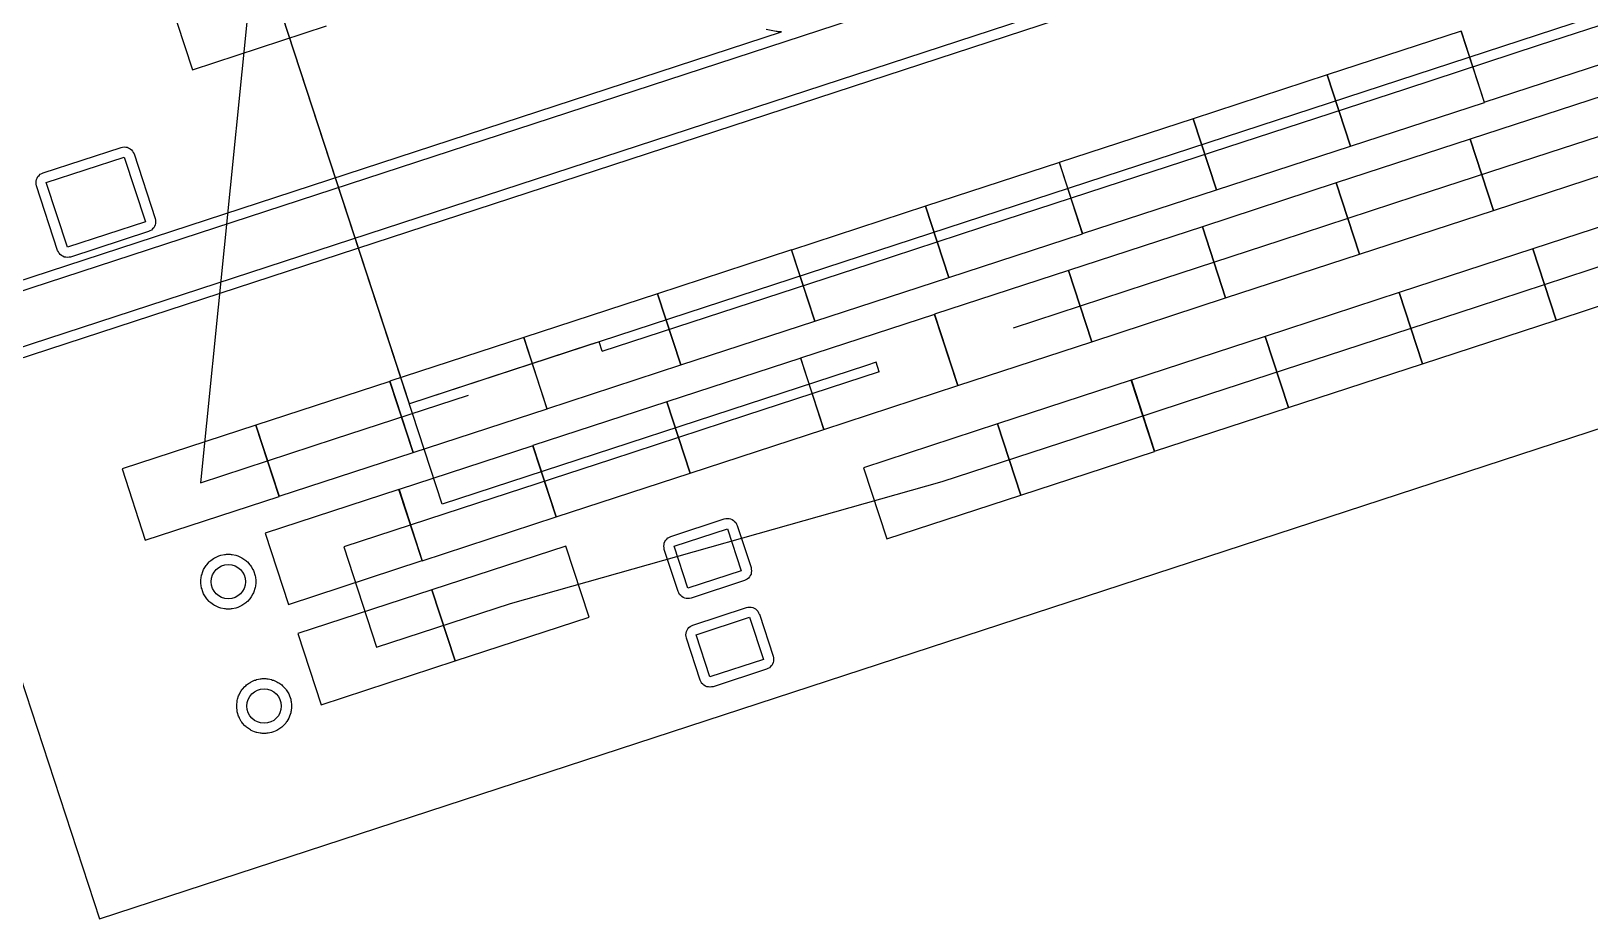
# Model space of a CAD drawing. Header units: feet. Extents: x -377 to 137, y -116 to 143.
# Drawn here: x -138.2 to -62, y -116.3 to -73 of the extents above; entities that cross this region are included whole.
import ezdxf

# ---------------------------------------------------------------- set-up
doc = ezdxf.new("R2010")
doc.units = ezdxf.units.FT
for name, color, linetype in [('Buildings', 7, 'CONTINUOUS'), ('Connections', 7, 'CONTINUOUS'), ('Modules', 7, 'CONTINUOUS'), ('Obstructions', 7, 'CONTINUOUS'), ('Setbacks', 7, 'CONTINUOUS'), ('Strings', 7, 'CONTINUOUS')]:
    doc.layers.add(name, color=color, linetype=linetype)

msp = doc.modelspace()

# ---------------------------------------------------------------- linework, layer by layer
at = {"layer": 'Buildings', "color": 252}
for p, q in [((-179.85, 21.164), (-134.872, -116.347)), ((-134.872, -116.347), (-1.2, -72.625))]:
    msp.add_line(p, q, dxfattribs=at)
at = {"layer": 'Connections', "color": 91}
for p, q in [((-119.723, -91.167), (-147.489, -6.275)), ((-119.721, -91.173), (-147.489, -6.275)), ((-118.117, -96.076), (-147.489, -6.275)), ((-25.87, -60.476), (-119.721, -91.173)), ((-110.92, -88.288), (-119.723, -91.167)), ((-110.453, -88.135), (-110.92, -88.288)), ((-110.3, -88.603), (-110.453, -88.135)), ((-97.388, -89.296), (-118.117, -96.076)), ((-96.921, -89.143), (-97.388, -89.296)), ((-96.768, -89.611), (-96.921, -89.143))]:
    msp.add_line(p, q, dxfattribs=at)
at = {"layer": 'Modules', "color": 254}
for p, q in [((-131.459, -71.363), (-130.321, -74.842)), ((-130.321, -74.842), (-123.779, -72.702)), ((-68.34, -72.959), (-74.883, -75.099)), ((-68.341, -72.955), (-67.203, -76.435)), ((-67.202, -76.439), (-68.34, -72.959)), ((-67.203, -76.435), (-60.661, -74.295)), ((-74.885, -75.096), (-81.427, -77.236)), ((-73.747, -78.575), (-74.885, -75.096)), ((-74.883, -75.099), (-73.744, -78.578)), ((-61.353, -76.1), (-67.895, -78.24)), ((-73.744, -78.578), (-67.202, -76.439)), ((-81.429, -77.236), (-87.971, -79.376)), ((-80.291, -80.715), (-81.429, -77.236)), ((-81.427, -77.236), (-80.289, -80.715)), ((-67.894, -78.237), (-74.436, -80.377)), ((-67.895, -78.24), (-66.757, -81.719)), ((-66.756, -81.716), (-67.894, -78.237)), ((-80.289, -80.715), (-73.747, -78.575)), ((-87.968, -79.376), (-94.51, -81.516)), ((-87.971, -79.376), (-86.833, -82.855)), ((-86.83, -82.856), (-87.968, -79.376)), ((-66.757, -81.719), (-60.215, -79.58)), ((-86.833, -82.855), (-80.291, -80.715)), ((-74.438, -80.377), (-80.98, -82.517)), ((-73.3, -83.856), (-74.438, -80.377)), ((-74.436, -80.377), (-73.298, -83.856)), ((-58.283, -81.458), (-64.825, -83.598)), ((-94.512, -81.516), (-101.054, -83.656)), ((-93.374, -84.996), (-94.512, -81.516)), ((-94.51, -81.516), (-93.372, -84.995)), ((-73.298, -83.856), (-66.756, -81.716)), ((-93.372, -84.995), (-86.83, -82.856)), ((-80.98, -82.517), (-87.522, -84.657)), ((-79.842, -85.996), (-80.98, -82.517)), ((-80.98, -82.517), (-79.842, -85.996)), ((-101.053, -83.653), (-107.595, -85.793)), ((-101.054, -83.656), (-99.916, -87.136)), ((-99.915, -87.132), (-101.053, -83.653)), ((-64.827, -83.598), (-71.37, -85.738)), ((-63.689, -87.078), (-64.827, -83.598)), ((-64.825, -83.598), (-63.687, -87.077)), ((-79.842, -85.996), (-73.3, -83.856)), ((-99.916, -87.136), (-93.374, -84.996)), ((-87.521, -84.657), (-94.063, -86.797)), ((-87.522, -84.657), (-86.384, -88.136)), ((-86.383, -88.137), (-87.521, -84.657)), ((-63.687, -87.077), (-57.145, -84.937)), ((-107.598, -85.793), (-114.14, -87.933)), ((-106.46, -89.272), (-107.598, -85.793)), ((-107.595, -85.793), (-106.457, -89.272)), ((-86.384, -88.136), (-79.842, -85.996)), ((-71.369, -85.738), (-77.911, -87.878)), ((-71.37, -85.738), (-70.232, -89.217)), ((-70.231, -89.218), (-71.369, -85.738)), ((-94.066, -86.801), (-100.608, -88.941)), ((-92.927, -90.28), (-94.066, -86.801)), ((-94.063, -86.797), (-92.925, -90.276)), ((-106.457, -89.272), (-99.915, -87.132)), ((-70.232, -89.217), (-63.689, -87.078)), ((-114.136, -87.933), (-120.678, -90.073)), ((-114.14, -87.933), (-113.002, -91.412)), ((-112.998, -91.413), (-114.136, -87.933)), ((-92.925, -90.276), (-86.383, -88.137)), ((-77.907, -87.875), (-84.45, -90.015)), ((-77.911, -87.878), (-76.773, -91.358)), ((-76.769, -91.354), (-77.907, -87.875)), ((-100.607, -88.941), (-107.149, -91.081)), ((-100.608, -88.941), (-99.47, -92.42)), ((-99.469, -92.421), (-100.607, -88.941)), ((-113.002, -91.412), (-106.46, -89.272)), ((-76.773, -91.358), (-70.231, -89.218)), ((-120.681, -90.074), (-127.223, -92.213)), ((-119.543, -93.553), (-120.681, -90.074)), ((-120.678, -90.073), (-119.54, -93.552)), ((-99.47, -92.42), (-92.927, -90.28)), ((-84.452, -90.019), (-90.994, -92.159)), ((-83.314, -93.498), (-84.452, -90.019)), ((-84.45, -90.015), (-83.312, -93.494)), ((-107.151, -91.078), (-113.693, -93.218)), ((-106.013, -94.557), (-107.151, -91.078)), ((-107.149, -91.081), (-106.011, -94.561)), ((-83.312, -93.494), (-76.769, -91.354)), ((-119.54, -93.552), (-112.998, -91.413)), ((-127.225, -92.217), (-133.767, -94.357)), ((-126.087, -95.697), (-127.225, -92.217)), ((-127.223, -92.213), (-126.085, -95.693)), ((-106.011, -94.561), (-99.469, -92.421)), ((-90.993, -92.155), (-97.535, -94.295)), ((-90.994, -92.159), (-89.856, -95.638)), ((-89.855, -95.635), (-90.993, -92.155)), ((-126.085, -95.693), (-119.543, -93.553)), ((-113.69, -93.222), (-120.232, -95.362)), ((-113.693, -93.218), (-112.555, -96.697)), ((-112.552, -96.701), (-113.69, -93.222)), ((-89.856, -95.638), (-83.314, -93.498)), ((-133.767, -94.357), (-132.629, -97.837)), ((-97.535, -94.295), (-96.397, -97.774)), ((-112.555, -96.697), (-106.013, -94.557)), ((-132.629, -97.837), (-126.087, -95.697)), ((-120.234, -95.358), (-126.776, -97.498)), ((-119.096, -98.838), (-120.234, -95.358)), ((-120.232, -95.362), (-119.094, -98.841)), ((-96.397, -97.774), (-89.855, -95.635)), ((-119.094, -98.841), (-112.552, -96.701)), ((-126.776, -97.498), (-125.638, -100.977)), ((-112.085, -98.123), (-118.627, -100.263)), ((-110.947, -101.602), (-112.085, -98.123)), ((-125.638, -100.977), (-119.096, -98.838)), ((-118.626, -100.263), (-125.169, -102.403)), ((-118.627, -100.263), (-117.489, -103.742)), ((-117.488, -103.743), (-118.626, -100.263)), ((-117.489, -103.742), (-110.947, -101.602)), ((-125.169, -102.403), (-124.031, -105.882)), ((-124.031, -105.882), (-117.488, -103.743))]:
    msp.add_line(p, q, dxfattribs=at)
at = {"layer": 'Obstructions', "color": 252}
for p, q in [((-140.915, -86.393), (-36.214, -52.146)), ((-35.4, -54.637), (-140.101, -88.88)), ((-137.466, -80.36), (-133.659, -79.114)), ((-133.659, -79.114), (-132.626, -82.273)), ((-136.433, -83.519), (-137.466, -80.36)), ((-132.626, -82.273), (-136.433, -83.519)), ((-106.793, -98.131), (-104.184, -97.277)), ((-104.184, -97.277), (-103.51, -99.337)), ((-106.119, -100.191), (-106.793, -98.131)), ((-103.51, -99.337), (-106.119, -100.191)), ((-105.713, -102.463), (-103.105, -101.608)), ((-103.105, -101.608), (-102.431, -103.668)), ((-105.039, -104.523), (-105.713, -102.463)), ((-102.431, -103.668), (-105.039, -104.523))]:
    msp.add_line(p, q, dxfattribs=at)
for centre in [(-128.573, -99.866), (-126.823, -105.947)]:
    msp.add_circle(centre, 0.841, dxfattribs=at)
at = {"layer": 'Setbacks', "color": 2}
for p, q in [((-35.244, -55.115), (-139.944, -89.359)), ((-141.071, -85.915), (-101.542, -72.985)), ((-101.804, -72.974), (-102.285, -72.872)), ((-101.751, -72.977), (-101.804, -72.974)), ((-101.804, -72.974), (-101.804, -72.974)), ((-101.7, -72.985), (-101.751, -72.977)), ((-101.699, -72.985), (-101.7, -72.985)), ((-101.542, -72.985), (-101.699, -72.985)), ((-137.623, -79.881), (-133.815, -78.636)), ((-133.815, -78.636), (-133.738, -78.624)), ((-133.815, -78.636), (-133.815, -78.636)), ((-133.815, -78.636), (-133.815, -78.636)), ((-133.815, -78.636), (-133.815, -78.636)), ((-133.738, -78.624), (-133.66, -78.611)), ((-133.66, -78.611), (-133.66, -78.611)), ((-133.66, -78.611), (-133.66, -78.611)), ((-133.66, -78.611), (-133.66, -78.611)), ((-133.66, -78.611), (-133.659, -78.611)), ((-133.659, -78.611), (-133.582, -78.623)), ((-133.582, -78.623), (-133.505, -78.635)), ((-133.505, -78.635), (-133.504, -78.635)), ((-133.504, -78.635), (-133.504, -78.635)), ((-133.504, -78.635), (-133.504, -78.635)), ((-133.504, -78.635), (-133.504, -78.636)), ((-133.504, -78.636), (-133.433, -78.671)), ((-133.433, -78.671), (-133.364, -78.706)), ((-133.364, -78.706), (-133.364, -78.707)), ((-133.364, -78.707), (-133.364, -78.707)), ((-133.364, -78.707), (-133.364, -78.707)), ((-133.364, -78.707), (-133.363, -78.707)), ((-133.363, -78.707), (-133.307, -78.763)), ((-133.307, -78.763), (-133.252, -78.817)), ((-133.252, -78.817), (-133.252, -78.818)), ((-133.252, -78.818), (-133.252, -78.818)), ((-133.252, -78.818), (-133.252, -78.818)), ((-133.252, -78.818), (-133.252, -78.818)), ((-133.252, -78.818), (-133.216, -78.888)), ((-133.216, -78.888), (-133.18, -78.957)), ((-133.18, -78.957), (-133.18, -78.958)), ((-133.18, -78.958), (-133.18, -78.958)), ((-133.18, -78.958), (-133.18, -78.958)), ((-133.18, -78.958), (-132.147, -82.117)), ((-137.818, -80.009), (-137.763, -79.953)), ((-137.763, -79.953), (-137.763, -79.953)), ((-137.763, -79.953), (-137.763, -79.953)), ((-137.763, -79.953), (-137.763, -79.953)), ((-137.763, -79.953), (-137.762, -79.953)), ((-137.762, -79.953), (-137.692, -79.917)), ((-137.692, -79.917), (-137.623, -79.882)), ((-137.623, -79.882), (-137.623, -79.881)), ((-137.969, -80.36), (-137.958, -80.284)), ((-137.969, -80.361), (-137.969, -80.36)), ((-137.969, -80.361), (-137.969, -80.361)), ((-137.957, -80.439), (-137.969, -80.361)), ((-137.969, -80.361), (-137.969, -80.361)), ((-137.969, -80.361), (-137.969, -80.361)), ((-137.958, -80.284), (-137.945, -80.206)), ((-137.945, -80.516), (-137.957, -80.439)), ((-137.945, -80.205), (-137.91, -80.136)), ((-137.945, -80.206), (-137.945, -80.205)), ((-137.945, -80.205), (-137.945, -80.205)), ((-137.945, -80.205), (-137.945, -80.205)), ((-137.945, -80.205), (-137.945, -80.205)), ((-136.912, -83.675), (-137.945, -80.516)), ((-137.945, -80.516), (-137.945, -80.516)), ((-137.945, -80.516), (-137.945, -80.516)), ((-137.945, -80.516), (-137.945, -80.516)), ((-137.91, -80.136), (-137.874, -80.065)), ((-137.874, -80.064), (-137.818, -80.009)), ((-137.874, -80.065), (-137.874, -80.064)), ((-137.874, -80.065), (-137.874, -80.065)), ((-137.874, -80.065), (-137.874, -80.065)), ((-137.874, -80.065), (-137.874, -80.065)), ((-132.147, -82.117), (-132.147, -82.117)), ((-132.147, -82.117), (-132.147, -82.117)), ((-132.147, -82.117), (-132.147, -82.118)), ((-132.147, -82.118), (-132.135, -82.195)), ((-132.135, -82.195), (-132.123, -82.272)), ((-132.469, -82.752), (-136.277, -83.997)), ((-132.399, -82.716), (-132.469, -82.752)), ((-132.469, -82.752), (-132.469, -82.752)), ((-132.33, -82.68), (-132.399, -82.716)), ((-132.329, -82.68), (-132.33, -82.68)), ((-132.274, -82.625), (-132.329, -82.68)), ((-132.329, -82.68), (-132.329, -82.68)), ((-132.329, -82.68), (-132.329, -82.68)), ((-132.329, -82.68), (-132.329, -82.68)), ((-132.218, -82.569), (-132.274, -82.625)), ((-132.183, -82.499), (-132.218, -82.568)), ((-132.218, -82.568), (-132.218, -82.568)), ((-132.218, -82.568), (-132.218, -82.568)), ((-132.218, -82.568), (-132.218, -82.569)), ((-132.218, -82.569), (-132.218, -82.569)), ((-132.147, -82.429), (-132.183, -82.499)), ((-132.135, -82.351), (-132.147, -82.428)), ((-132.147, -82.428), (-132.147, -82.428)), ((-132.147, -82.428), (-132.147, -82.428)), ((-132.147, -82.428), (-132.147, -82.428)), ((-132.147, -82.428), (-132.147, -82.429)), ((-132.123, -82.273), (-132.135, -82.351)), ((-132.123, -82.272), (-132.122, -82.272)), ((-132.122, -82.273), (-132.123, -82.273)), ((-132.122, -82.272), (-132.122, -82.272)), ((-132.122, -82.272), (-132.122, -82.273)), ((-136.911, -83.676), (-136.912, -83.675)), ((-136.912, -83.675), (-136.912, -83.675)), ((-136.912, -83.675), (-136.912, -83.675)), ((-136.875, -83.746), (-136.911, -83.676)), ((-136.84, -83.815), (-136.875, -83.746)), ((-136.84, -83.816), (-136.84, -83.815)), ((-136.84, -83.815), (-136.84, -83.815)), ((-136.84, -83.815), (-136.84, -83.815)), ((-136.84, -83.815), (-136.84, -83.815)), ((-136.784, -83.872), (-136.84, -83.816)), ((-136.729, -83.926), (-136.784, -83.872)), ((-136.728, -83.927), (-136.729, -83.926)), ((-136.658, -83.962), (-136.728, -83.927)), ((-136.728, -83.927), (-136.728, -83.927)), ((-136.728, -83.927), (-136.728, -83.927)), ((-136.728, -83.927), (-136.728, -83.927)), ((-136.588, -83.998), (-136.658, -83.962)), ((-136.587, -83.998), (-136.588, -83.998)), ((-136.588, -83.998), (-136.588, -83.998)), ((-136.588, -83.998), (-136.588, -83.998)), ((-136.588, -83.998), (-136.588, -83.998)), ((-136.509, -84.01), (-136.587, -83.998)), ((-136.433, -84.022), (-136.509, -84.01)), ((-136.432, -84.022), (-136.433, -84.022)), ((-136.354, -84.01), (-136.432, -84.022)), ((-136.432, -84.022), (-136.432, -84.022)), ((-136.432, -84.022), (-136.432, -84.022)), ((-136.432, -84.022), (-136.432, -84.022)), ((-136.277, -83.997), (-136.354, -84.01)), ((-136.277, -83.997), (-136.277, -83.997)), ((-136.277, -83.997), (-136.277, -83.997)), ((-136.277, -83.997), (-136.277, -83.997)), ((-106.949, -97.653), (-104.341, -96.798)), ((-104.341, -96.798), (-104.341, -96.798)), ((-104.341, -96.798), (-104.341, -96.798)), ((-104.341, -96.798), (-104.34, -96.798)), ((-104.34, -96.798), (-104.263, -96.786)), ((-104.263, -96.786), (-104.186, -96.773)), ((-104.186, -96.773), (-104.186, -96.773)), ((-104.186, -96.773), (-104.185, -96.773)), ((-104.185, -96.773), (-104.185, -96.773)), ((-104.185, -96.773), (-104.185, -96.773)), ((-104.185, -96.773), (-104.108, -96.786)), ((-104.108, -96.786), (-104.03, -96.798)), ((-104.03, -96.798), (-104.03, -96.798)), ((-104.03, -96.798), (-104.03, -96.798)), ((-104.03, -96.798), (-104.03, -96.798)), ((-104.03, -96.798), (-104.029, -96.798)), ((-104.029, -96.798), (-103.959, -96.833)), ((-103.959, -96.833), (-103.89, -96.869)), ((-103.89, -96.869), (-103.889, -96.869)), ((-103.889, -96.869), (-103.889, -96.869)), ((-103.889, -96.869), (-103.889, -96.869)), ((-103.889, -96.869), (-103.889, -96.869)), ((-103.889, -96.869), (-103.834, -96.924)), ((-103.834, -96.924), (-103.778, -96.98)), ((-103.778, -96.98), (-103.778, -96.98)), ((-103.778, -96.98), (-103.778, -96.98)), ((-103.778, -96.98), (-103.778, -96.98)), ((-103.778, -96.98), (-103.777, -96.981)), ((-103.777, -96.981), (-103.742, -97.05)), ((-103.742, -97.05), (-103.706, -97.12)), ((-103.706, -97.12), (-103.706, -97.12)), ((-103.706, -97.12), (-103.706, -97.12)), ((-103.706, -97.12), (-103.706, -97.12)), ((-103.706, -97.12), (-103.032, -99.18)), ((-107.296, -98.132), (-107.284, -98.055)), ((-107.296, -98.132), (-107.296, -98.132)), ((-107.296, -98.132), (-107.296, -98.132)), ((-107.296, -98.133), (-107.296, -98.132)), ((-107.284, -98.21), (-107.296, -98.133)), ((-107.296, -98.133), (-107.296, -98.133)), ((-107.284, -98.055), (-107.272, -97.978)), ((-107.271, -98.287), (-107.284, -98.21)), ((-107.272, -97.977), (-107.271, -97.976)), ((-107.272, -97.978), (-107.272, -97.977)), ((-107.272, -97.977), (-107.272, -97.977)), ((-107.272, -97.977), (-107.272, -97.977)), ((-107.271, -97.976), (-107.236, -97.907)), ((-107.236, -97.907), (-107.201, -97.837)), ((-107.201, -97.837), (-107.201, -97.836)), ((-107.201, -97.836), (-107.2, -97.836)), ((-107.201, -97.837), (-107.201, -97.837)), ((-107.2, -97.836), (-107.145, -97.781)), ((-107.2, -97.836), (-107.2, -97.836)), ((-107.145, -97.781), (-107.09, -97.725)), ((-107.09, -97.725), (-107.09, -97.725)), ((-107.09, -97.725), (-107.089, -97.725)), ((-107.089, -97.725), (-107.019, -97.689)), ((-107.089, -97.725), (-107.089, -97.725)), ((-107.089, -97.725), (-107.089, -97.725)), ((-107.019, -97.689), (-106.95, -97.653)), ((-106.95, -97.653), (-106.949, -97.653)), ((-129.628, -99.035), (-129.51, -98.904)), ((-129.51, -98.904), (-129.469, -98.871)), ((-129.51, -98.904), (-129.51, -98.904)), ((-129.469, -98.871), (-129.432, -98.834)), ((-129.432, -98.834), (-129.289, -98.731)), ((-129.432, -98.834), (-129.432, -98.834)), ((-129.289, -98.73), (-129.243, -98.707)), ((-129.289, -98.731), (-129.289, -98.73)), ((-129.243, -98.707), (-129.199, -98.678)), ((-129.199, -98.678), (-129.198, -98.678)), ((-129.198, -98.678), (-129.038, -98.607)), ((-129.038, -98.607), (-129.037, -98.606)), ((-129.037, -98.606), (-128.987, -98.593)), ((-128.987, -98.593), (-128.938, -98.574)), ((-128.938, -98.574), (-128.766, -98.537)), ((-128.938, -98.574), (-128.938, -98.574)), ((-128.766, -98.537), (-128.765, -98.537)), ((-128.765, -98.537), (-128.713, -98.535)), ((-128.713, -98.535), (-128.662, -98.526)), ((-128.662, -98.526), (-128.661, -98.526)), ((-128.661, -98.526), (-128.485, -98.526)), ((-128.485, -98.526), (-128.485, -98.526)), ((-128.485, -98.526), (-128.433, -98.535)), ((-128.433, -98.535), (-128.381, -98.537)), ((-128.381, -98.537), (-128.381, -98.537)), ((-128.381, -98.537), (-128.209, -98.574)), ((-128.209, -98.574), (-128.208, -98.574)), ((-128.208, -98.574), (-128.159, -98.593)), ((-128.159, -98.593), (-128.109, -98.606)), ((-128.109, -98.606), (-128.109, -98.607)), ((-128.109, -98.607), (-127.948, -98.678)), ((-127.948, -98.678), (-127.947, -98.678)), ((-127.947, -98.678), (-127.904, -98.707)), ((-127.904, -98.707), (-127.857, -98.73)), ((-127.857, -98.73), (-127.857, -98.731)), ((-127.857, -98.731), (-127.715, -98.834)), ((-127.715, -98.834), (-127.714, -98.834)), ((-127.714, -98.834), (-127.677, -98.871)), ((-127.677, -98.871), (-127.637, -98.904)), ((-127.637, -98.904), (-127.636, -98.904)), ((-127.636, -98.904), (-127.519, -99.035)), ((-107.271, -98.288), (-107.271, -98.287)), ((-106.597, -100.348), (-107.271, -98.288)), ((-129.915, -99.814), (-129.896, -99.639)), ((-129.896, -99.638), (-129.883, -99.588)), ((-129.896, -99.639), (-129.896, -99.638)), ((-129.883, -99.588), (-129.875, -99.536)), ((-129.875, -99.536), (-129.874, -99.536)), ((-129.874, -99.536), (-129.82, -99.369)), ((-129.82, -99.368), (-129.796, -99.322)), ((-129.82, -99.369), (-129.82, -99.368)), ((-129.796, -99.322), (-129.778, -99.273)), ((-129.778, -99.273), (-129.777, -99.272)), ((-129.777, -99.272), (-129.689, -99.12)), ((-129.689, -99.12), (-129.656, -99.079)), ((-129.689, -99.12), (-129.689, -99.12)), ((-129.656, -99.079), (-129.628, -99.035)), ((-129.628, -99.035), (-129.628, -99.035)), ((-127.519, -99.035), (-127.518, -99.035)), ((-127.518, -99.035), (-127.49, -99.079)), ((-127.49, -99.079), (-127.457, -99.12)), ((-127.457, -99.12), (-127.457, -99.12)), ((-127.457, -99.12), (-127.369, -99.272)), ((-127.369, -99.272), (-127.369, -99.273)), ((-127.369, -99.273), (-127.35, -99.322)), ((-127.35, -99.322), (-127.326, -99.368)), ((-127.326, -99.368), (-127.326, -99.369)), ((-127.326, -99.369), (-127.272, -99.536)), ((-127.272, -99.536), (-127.272, -99.536)), ((-127.272, -99.536), (-127.264, -99.588)), ((-127.264, -99.588), (-127.25, -99.638)), ((-127.25, -99.638), (-127.25, -99.639)), ((-127.25, -99.639), (-127.232, -99.814)), ((-103.214, -99.743), (-103.284, -99.779)), ((-103.213, -99.743), (-103.214, -99.743)), ((-103.214, -99.743), (-103.214, -99.743)), ((-103.214, -99.743), (-103.214, -99.743)), ((-103.158, -99.687), (-103.213, -99.743)), ((-103.213, -99.743), (-103.213, -99.743)), ((-103.103, -99.632), (-103.158, -99.687)), ((-103.102, -99.631), (-103.103, -99.632)), ((-103.103, -99.632), (-103.103, -99.632)), ((-103.067, -99.561), (-103.102, -99.631)), ((-103.102, -99.631), (-103.102, -99.631)), ((-103.102, -99.631), (-103.102, -99.631)), ((-103.032, -99.492), (-103.067, -99.561)), ((-103.032, -99.18), (-103.032, -99.181)), ((-103.032, -99.181), (-103.02, -99.258)), ((-103.031, -99.491), (-103.032, -99.492)), ((-103.019, -99.413), (-103.031, -99.49)), ((-103.031, -99.49), (-103.031, -99.491)), ((-103.031, -99.491), (-103.031, -99.491)), ((-103.031, -99.491), (-103.031, -99.491)), ((-103.02, -99.258), (-103.007, -99.335)), ((-103.007, -99.336), (-103.019, -99.413)), ((-103.007, -99.335), (-103.007, -99.335)), ((-103.007, -99.335), (-103.007, -99.335)), ((-103.007, -99.335), (-103.007, -99.336)), ((-103.007, -99.336), (-103.007, -99.336)), ((-129.912, -99.866), (-129.915, -99.814)), ((-129.915, -99.814), (-129.915, -99.814)), ((-129.915, -99.918), (-129.912, -99.866)), ((-129.915, -99.919), (-129.915, -99.918)), ((-129.896, -100.094), (-129.915, -99.919)), ((-129.883, -100.145), (-129.896, -100.094)), ((-129.896, -100.094), (-129.896, -100.094)), ((-129.875, -100.196), (-129.883, -100.145)), ((-129.874, -100.197), (-129.875, -100.196)), ((-129.82, -100.364), (-129.874, -100.197)), ((-129.796, -100.411), (-129.82, -100.364)), ((-129.82, -100.364), (-129.82, -100.364)), ((-129.778, -100.459), (-129.796, -100.411)), ((-129.777, -100.46), (-129.778, -100.459)), ((-129.689, -100.612), (-129.777, -100.46)), ((-127.369, -100.46), (-127.457, -100.612)), ((-127.35, -100.411), (-127.369, -100.459)), ((-127.369, -100.459), (-127.369, -100.46)), ((-127.326, -100.364), (-127.35, -100.411)), ((-127.272, -100.197), (-127.326, -100.364)), ((-127.326, -100.364), (-127.326, -100.364)), ((-127.264, -100.145), (-127.272, -100.196)), ((-127.272, -100.196), (-127.272, -100.197)), ((-127.25, -100.094), (-127.264, -100.145)), ((-127.232, -99.919), (-127.25, -100.094)), ((-127.25, -100.094), (-127.25, -100.094)), ((-127.232, -99.814), (-127.234, -99.866)), ((-127.234, -99.866), (-127.232, -99.918)), ((-127.232, -99.814), (-127.232, -99.814)), ((-127.232, -99.918), (-127.232, -99.919)), ((-106.561, -100.418), (-106.597, -100.348)), ((-106.597, -100.348), (-106.597, -100.348)), ((-106.597, -100.348), (-106.597, -100.348)), ((-106.597, -100.348), (-106.597, -100.348)), ((-106.526, -100.487), (-106.561, -100.418)), ((-106.525, -100.488), (-106.526, -100.487)), ((-106.469, -100.543), (-106.525, -100.488)), ((-106.525, -100.488), (-106.525, -100.488)), ((-106.525, -100.488), (-106.525, -100.488)), ((-106.525, -100.488), (-106.525, -100.488)), ((-103.354, -99.815), (-105.962, -100.669)), ((-103.353, -99.815), (-103.354, -99.815)), ((-103.284, -99.779), (-103.353, -99.815)), ((-129.689, -100.613), (-129.689, -100.612)), ((-129.656, -100.653), (-129.689, -100.613)), ((-129.628, -100.697), (-129.656, -100.653)), ((-129.51, -100.828), (-129.628, -100.697)), ((-129.628, -100.697), (-129.628, -100.697)), ((-129.469, -100.861), (-129.51, -100.828)), ((-129.51, -100.828), (-129.51, -100.828)), ((-129.432, -100.898), (-129.469, -100.861)), ((-129.289, -101.002), (-129.432, -100.898)), ((-129.432, -100.898), (-129.432, -100.898)), ((-129.243, -101.026), (-129.289, -101.002)), ((-129.289, -101.002), (-129.289, -101.002)), ((-129.199, -101.054), (-129.243, -101.026)), ((-129.198, -101.054), (-129.199, -101.054)), ((-129.038, -101.126), (-129.198, -101.054)), ((-129.037, -101.126), (-129.038, -101.126)), ((-128.987, -101.139), (-129.037, -101.126)), ((-128.938, -101.158), (-128.987, -101.139)), ((-128.766, -101.195), (-128.938, -101.158)), ((-128.938, -101.158), (-128.938, -101.158)), ((-128.765, -101.195), (-128.766, -101.195)), ((-128.713, -101.198), (-128.765, -101.195)), ((-128.662, -101.206), (-128.713, -101.198)), ((-128.661, -101.206), (-128.662, -101.206)), ((-128.485, -101.206), (-128.661, -101.206)), ((-128.433, -101.198), (-128.485, -101.206)), ((-128.485, -101.206), (-128.485, -101.206)), ((-128.381, -101.195), (-128.433, -101.198)), ((-128.209, -101.158), (-128.381, -101.195)), ((-128.381, -101.195), (-128.381, -101.195)), ((-128.208, -101.158), (-128.209, -101.158)), ((-128.159, -101.139), (-128.208, -101.158)), ((-128.109, -101.126), (-128.159, -101.139)), ((-127.948, -101.054), (-128.109, -101.126)), ((-128.109, -101.126), (-128.109, -101.126)), ((-127.947, -101.054), (-127.948, -101.054)), ((-127.904, -101.026), (-127.947, -101.054)), ((-127.857, -101.002), (-127.904, -101.026)), ((-127.715, -100.898), (-127.857, -101.002)), ((-127.857, -101.002), (-127.857, -101.002)), ((-127.714, -100.898), (-127.715, -100.898)), ((-127.677, -100.861), (-127.714, -100.898)), ((-127.637, -100.828), (-127.677, -100.861)), ((-127.636, -100.828), (-127.637, -100.828)), ((-127.519, -100.697), (-127.636, -100.828)), ((-127.518, -100.697), (-127.519, -100.697)), ((-127.49, -100.653), (-127.518, -100.697)), ((-127.457, -100.613), (-127.49, -100.653)), ((-127.457, -100.612), (-127.457, -100.613)), ((-106.414, -100.599), (-106.469, -100.543)), ((-106.413, -100.599), (-106.414, -100.599)), ((-106.414, -100.599), (-106.414, -100.599)), ((-106.414, -100.599), (-106.414, -100.599)), ((-106.414, -100.599), (-106.414, -100.599)), ((-106.343, -100.635), (-106.413, -100.599)), ((-106.274, -100.67), (-106.343, -100.635)), ((-106.273, -100.67), (-106.274, -100.67)), ((-106.196, -100.682), (-106.273, -100.67)), ((-106.273, -100.67), (-106.273, -100.67)), ((-106.273, -100.67), (-106.273, -100.67)), ((-106.273, -100.67), (-106.273, -100.67)), ((-106.118, -100.694), (-106.196, -100.682)), ((-106.117, -100.694), (-106.118, -100.694)), ((-106.118, -100.694), (-106.118, -100.694)), ((-106.118, -100.694), (-106.118, -100.694)), ((-106.04, -100.682), (-106.117, -100.694)), ((-106.117, -100.694), (-106.117, -100.694)), ((-105.963, -100.67), (-106.04, -100.682)), ((-105.962, -100.67), (-105.963, -100.67)), ((-105.962, -100.669), (-105.962, -100.669)), ((-105.962, -100.669), (-105.962, -100.67)), ((-105.87, -101.985), (-103.261, -101.13)), ((-103.261, -101.13), (-103.184, -101.117)), ((-103.261, -101.13), (-103.261, -101.13)), ((-103.261, -101.13), (-103.261, -101.13)), ((-103.261, -101.13), (-103.261, -101.13)), ((-103.184, -101.117), (-103.107, -101.105)), ((-103.107, -101.105), (-103.106, -101.105)), ((-103.106, -101.105), (-103.106, -101.105)), ((-103.106, -101.105), (-103.106, -101.105)), ((-103.106, -101.105), (-103.105, -101.105)), ((-103.105, -101.105), (-103.029, -101.117)), ((-103.029, -101.117), (-102.951, -101.129)), ((-102.951, -101.129), (-102.95, -101.129)), ((-102.95, -101.129), (-102.95, -101.129)), ((-102.95, -101.129), (-102.95, -101.129)), ((-102.95, -101.129), (-102.95, -101.129)), ((-102.95, -101.129), (-102.881, -101.164)), ((-102.881, -101.164), (-102.81, -101.2)), ((-102.81, -101.2), (-102.81, -101.2)), ((-102.81, -101.2), (-102.81, -101.2)), ((-102.81, -101.2), (-102.81, -101.2)), ((-102.81, -101.2), (-102.809, -101.201)), ((-102.809, -101.201), (-102.754, -101.256)), ((-102.754, -101.256), (-102.699, -101.311)), ((-106.009, -102.056), (-105.94, -102.021)), ((-105.94, -102.021), (-105.87, -101.985)), ((-105.87, -101.985), (-105.87, -101.985)), ((-102.699, -101.311), (-102.698, -101.311)), ((-102.698, -101.311), (-102.698, -101.312)), ((-102.698, -101.312), (-102.698, -101.312)), ((-102.698, -101.312), (-102.698, -101.312)), ((-102.698, -101.312), (-102.662, -101.382)), ((-102.662, -101.382), (-102.627, -101.451)), ((-102.627, -101.451), (-102.626, -101.452)), ((-102.626, -101.452), (-102.626, -101.452)), ((-102.626, -101.452), (-102.626, -101.452)), ((-102.626, -101.452), (-101.952, -103.512)), ((-106.216, -102.463), (-106.204, -102.386)), ((-106.216, -102.464), (-106.216, -102.463)), ((-106.216, -102.464), (-106.216, -102.464)), ((-106.216, -102.465), (-106.216, -102.464)), ((-106.216, -102.464), (-106.216, -102.464)), ((-106.204, -102.542), (-106.216, -102.465)), ((-106.204, -102.386), (-106.192, -102.309)), ((-106.192, -102.619), (-106.204, -102.542)), ((-106.192, -102.308), (-106.157, -102.238)), ((-106.192, -102.309), (-106.192, -102.308)), ((-106.192, -102.308), (-106.192, -102.308)), ((-106.192, -102.308), (-106.192, -102.308)), ((-106.192, -102.309), (-106.192, -102.309)), ((-106.191, -102.619), (-106.192, -102.619)), ((-106.191, -102.62), (-106.191, -102.619)), ((-105.517, -104.679), (-106.191, -102.62)), ((-106.191, -102.62), (-106.191, -102.62)), ((-106.191, -102.62), (-106.191, -102.62)), ((-106.157, -102.238), (-106.121, -102.168)), ((-106.121, -102.168), (-106.066, -102.112)), ((-106.121, -102.168), (-106.121, -102.168)), ((-106.121, -102.168), (-106.121, -102.168)), ((-106.121, -102.168), (-106.121, -102.168)), ((-106.121, -102.168), (-106.121, -102.168)), ((-106.066, -102.112), (-106.01, -102.057)), ((-106.01, -102.057), (-106.01, -102.056)), ((-106.01, -102.056), (-106.01, -102.056)), ((-106.01, -102.056), (-106.01, -102.056)), ((-106.01, -102.056), (-106.009, -102.056)), ((-101.952, -103.512), (-101.952, -103.512)), ((-101.952, -103.512), (-101.94, -103.59)), ((-102.274, -104.146), (-104.882, -105.001)), ((-102.204, -104.111), (-102.274, -104.146)), ((-102.274, -104.146), (-102.274, -104.146)), ((-102.135, -104.075), (-102.204, -104.111)), ((-102.134, -104.075), (-102.135, -104.075)), ((-102.078, -104.019), (-102.134, -104.074)), ((-102.134, -104.074), (-102.134, -104.075)), ((-102.134, -104.075), (-102.134, -104.075)), ((-102.134, -104.075), (-102.134, -104.075)), ((-102.023, -103.963), (-102.078, -104.019)), ((-101.987, -103.893), (-102.023, -103.962)), ((-102.023, -103.962), (-102.023, -103.963)), ((-102.023, -103.963), (-102.023, -103.963)), ((-102.023, -103.963), (-102.023, -103.963)), ((-102.023, -103.963), (-102.023, -103.963)), ((-101.952, -103.823), (-101.987, -103.893)), ((-101.94, -103.745), (-101.952, -103.822)), ((-101.952, -103.822), (-101.952, -103.822)), ((-101.952, -103.822), (-101.952, -103.823)), ((-101.952, -103.823), (-101.952, -103.823)), ((-101.952, -103.823), (-101.952, -103.823)), ((-101.94, -103.59), (-101.928, -103.666)), ((-101.928, -103.668), (-101.94, -103.745)), ((-101.928, -103.666), (-101.927, -103.667)), ((-101.927, -103.667), (-101.928, -103.668)), ((-101.927, -103.667), (-101.927, -103.667)), ((-101.927, -103.667), (-101.927, -103.667)), ((-127.877, -105.116), (-127.759, -104.985)), ((-127.759, -104.985), (-127.718, -104.952)), ((-127.759, -104.985), (-127.759, -104.985)), ((-127.718, -104.952), (-127.682, -104.915)), ((-127.682, -104.915), (-127.681, -104.915)), ((-127.681, -104.915), (-127.539, -104.812)), ((-127.539, -104.812), (-127.538, -104.811)), ((-127.538, -104.811), (-127.492, -104.788)), ((-127.492, -104.788), (-127.448, -104.759)), ((-127.448, -104.759), (-127.287, -104.687)), ((-127.448, -104.759), (-127.448, -104.759)), ((-127.287, -104.687), (-127.236, -104.674)), ((-127.287, -104.687), (-127.287, -104.687)), ((-127.236, -104.674), (-127.188, -104.655)), ((-127.188, -104.655), (-127.187, -104.655)), ((-127.187, -104.655), (-127.015, -104.618)), ((-127.015, -104.618), (-126.962, -104.616)), ((-127.015, -104.618), (-127.015, -104.618)), ((-126.962, -104.616), (-126.911, -104.607)), ((-126.911, -104.607), (-126.91, -104.607)), ((-126.91, -104.607), (-126.735, -104.607)), ((-126.735, -104.607), (-126.734, -104.607)), ((-126.734, -104.607), (-126.683, -104.616)), ((-126.683, -104.616), (-126.63, -104.618)), ((-126.63, -104.618), (-126.63, -104.618)), ((-126.63, -104.618), (-126.458, -104.655)), ((-126.458, -104.655), (-126.457, -104.655)), ((-126.457, -104.655), (-126.409, -104.674)), ((-126.409, -104.674), (-126.358, -104.687)), ((-126.358, -104.687), (-126.358, -104.687)), ((-126.358, -104.687), (-126.197, -104.759)), ((-126.197, -104.759), (-126.197, -104.759)), ((-126.197, -104.759), (-126.153, -104.788)), ((-126.153, -104.788), (-126.107, -104.811)), ((-126.107, -104.811), (-126.106, -104.812)), ((-126.106, -104.812), (-125.964, -104.915)), ((-125.964, -104.915), (-125.964, -104.915)), ((-125.964, -104.915), (-125.927, -104.952)), ((-125.927, -104.952), (-125.886, -104.985)), ((-125.886, -104.985), (-125.886, -104.985)), ((-125.886, -104.985), (-125.768, -105.116)), ((-105.517, -104.68), (-105.517, -104.679)), ((-105.517, -104.679), (-105.517, -104.679)), ((-105.517, -104.679), (-105.517, -104.679)), ((-105.481, -104.75), (-105.517, -104.68)), ((-105.446, -104.819), (-105.481, -104.75)), ((-105.446, -104.82), (-105.446, -104.819)), ((-105.446, -104.819), (-105.446, -104.819)), ((-105.446, -104.819), (-105.446, -104.819)), ((-105.445, -104.82), (-105.446, -104.82)), ((-105.39, -104.875), (-105.445, -104.82)), ((-105.335, -104.93), (-105.39, -104.875)), ((-105.334, -104.93), (-105.335, -104.93)), ((-105.334, -104.931), (-105.334, -104.93)), ((-105.263, -104.966), (-105.334, -104.931)), ((-105.334, -104.931), (-105.334, -104.931)), ((-105.334, -104.931), (-105.334, -104.931)), ((-105.194, -105.001), (-105.263, -104.966)), ((-105.194, -105.002), (-105.194, -105.001)), ((-105.193, -105.002), (-105.194, -105.002)), ((-105.194, -105.002), (-105.194, -105.002)), ((-105.194, -105.002), (-105.194, -105.002)), ((-105.115, -105.014), (-105.193, -105.002)), ((-105.039, -105.026), (-105.115, -105.014)), ((-105.038, -105.026), (-105.039, -105.026)), ((-105.037, -105.026), (-105.038, -105.026)), ((-105.038, -105.026), (-105.038, -105.026)), ((-105.038, -105.026), (-105.038, -105.026)), ((-104.96, -105.014), (-105.037, -105.026)), ((-104.883, -105.001), (-104.96, -105.014)), ((-104.882, -105.001), (-104.883, -105.001)), ((-104.883, -105.001), (-104.883, -105.001)), ((-104.883, -105.001), (-104.883, -105.001)), ((-128.164, -105.894), (-128.146, -105.72)), ((-128.146, -105.719), (-128.132, -105.669)), ((-128.146, -105.72), (-128.146, -105.719)), ((-128.132, -105.669), (-128.124, -105.617)), ((-128.124, -105.617), (-128.07, -105.449)), ((-128.124, -105.617), (-128.124, -105.617)), ((-128.07, -105.449), (-128.069, -105.449)), ((-128.069, -105.449), (-128.046, -105.403)), ((-128.046, -105.403), (-128.027, -105.354)), ((-128.027, -105.353), (-127.939, -105.201)), ((-128.027, -105.354), (-128.027, -105.353)), ((-127.939, -105.201), (-127.906, -105.16)), ((-127.939, -105.201), (-127.939, -105.201)), ((-127.906, -105.16), (-127.877, -105.116)), ((-127.877, -105.116), (-127.877, -105.116)), ((-125.768, -105.116), (-125.768, -105.116)), ((-125.768, -105.116), (-125.739, -105.16)), ((-125.739, -105.16), (-125.707, -105.201)), ((-125.707, -105.201), (-125.706, -105.201)), ((-125.706, -105.201), (-125.618, -105.353)), ((-125.618, -105.353), (-125.618, -105.354)), ((-125.618, -105.354), (-125.599, -105.403)), ((-125.599, -105.403), (-125.576, -105.449)), ((-125.576, -105.449), (-125.576, -105.449)), ((-125.576, -105.449), (-125.521, -105.617)), ((-125.521, -105.617), (-125.521, -105.617)), ((-125.521, -105.617), (-125.513, -105.669)), ((-125.513, -105.669), (-125.499, -105.719)), ((-125.499, -105.719), (-125.499, -105.72)), ((-125.499, -105.72), (-125.481, -105.894)), ((-128.164, -105.895), (-128.164, -105.894)), ((-128.161, -105.947), (-128.164, -105.895)), ((-128.164, -105.999), (-128.161, -105.947)), ((-128.164, -106), (-128.164, -105.999)), ((-128.146, -106.175), (-128.164, -106)), ((-128.132, -106.225), (-128.146, -106.175)), ((-128.146, -106.175), (-128.146, -106.175)), ((-128.124, -106.277), (-128.132, -106.225)), ((-128.07, -106.445), (-128.124, -106.277)), ((-128.124, -106.277), (-128.124, -106.277)), ((-128.069, -106.445), (-128.07, -106.445)), ((-128.046, -106.492), (-128.069, -106.445)), ((-128.027, -106.54), (-128.046, -106.492)), ((-128.027, -106.541), (-128.027, -106.54)), ((-127.939, -106.693), (-128.027, -106.541)), ((-125.618, -106.541), (-125.706, -106.693)), ((-125.599, -106.492), (-125.618, -106.54)), ((-125.618, -106.54), (-125.618, -106.541)), ((-125.576, -106.445), (-125.599, -106.492)), ((-125.521, -106.277), (-125.576, -106.445)), ((-125.576, -106.445), (-125.576, -106.445)), ((-125.513, -106.225), (-125.521, -106.277)), ((-125.521, -106.277), (-125.521, -106.277)), ((-125.499, -106.175), (-125.513, -106.225)), ((-125.481, -106), (-125.499, -106.175)), ((-125.499, -106.175), (-125.499, -106.175)), ((-125.481, -105.895), (-125.484, -105.947)), ((-125.484, -105.947), (-125.481, -105.999)), ((-125.481, -105.894), (-125.481, -105.895)), ((-125.481, -105.999), (-125.481, -106)), ((-127.939, -106.694), (-127.939, -106.693)), ((-127.906, -106.734), (-127.939, -106.694)), ((-127.877, -106.778), (-127.906, -106.734)), ((-127.759, -106.909), (-127.877, -106.778)), ((-127.877, -106.778), (-127.877, -106.778)), ((-127.718, -106.942), (-127.759, -106.909)), ((-127.759, -106.909), (-127.759, -106.909)), ((-127.682, -106.979), (-127.718, -106.942)), ((-127.681, -106.979), (-127.682, -106.979)), ((-127.539, -107.083), (-127.681, -106.979)), ((-127.538, -107.083), (-127.539, -107.083)), ((-127.492, -107.107), (-127.538, -107.083)), ((-127.448, -107.135), (-127.492, -107.107)), ((-127.287, -107.207), (-127.448, -107.135)), ((-127.448, -107.135), (-127.448, -107.135)), ((-127.236, -107.22), (-127.287, -107.207)), ((-127.287, -107.207), (-127.287, -107.207)), ((-127.188, -107.239), (-127.236, -107.22)), ((-127.187, -107.239), (-127.188, -107.239)), ((-127.015, -107.276), (-127.187, -107.239)), ((-126.962, -107.279), (-127.015, -107.276)), ((-127.015, -107.276), (-127.015, -107.276)), ((-126.911, -107.287), (-126.962, -107.279)), ((-126.91, -107.287), (-126.911, -107.287)), ((-126.735, -107.287), (-126.91, -107.287)), ((-126.734, -107.287), (-126.735, -107.287)), ((-126.683, -107.279), (-126.734, -107.287)), ((-126.63, -107.276), (-126.683, -107.279)), ((-126.458, -107.239), (-126.63, -107.276)), ((-126.63, -107.276), (-126.63, -107.276)), ((-126.457, -107.239), (-126.458, -107.239)), ((-126.409, -107.22), (-126.457, -107.239)), ((-126.358, -107.207), (-126.409, -107.22)), ((-126.197, -107.135), (-126.358, -107.207)), ((-126.358, -107.207), (-126.358, -107.207)), ((-126.153, -107.107), (-126.197, -107.135)), ((-126.197, -107.135), (-126.197, -107.135)), ((-126.107, -107.083), (-126.153, -107.107)), ((-126.106, -107.083), (-126.107, -107.083)), ((-125.964, -106.979), (-126.106, -107.083)), ((-125.927, -106.942), (-125.964, -106.979)), ((-125.964, -106.979), (-125.964, -106.979)), ((-125.886, -106.909), (-125.927, -106.942)), ((-125.768, -106.778), (-125.886, -106.909)), ((-125.886, -106.909), (-125.886, -106.909)), ((-125.739, -106.734), (-125.768, -106.778)), ((-125.768, -106.778), (-125.768, -106.778)), ((-125.707, -106.694), (-125.739, -106.734)), ((-125.706, -106.693), (-125.707, -106.694))]:
    msp.add_line(p, q, dxfattribs=at)
at = {"layer": 'Strings', "color": 11}
for p, q in [((-64.501, -73.625), (-57.96, -71.485)), ((-127.619, -72.033), (-129.927, -95.027)), ((-71.042, -75.769), (-64.501, -73.625)), ((-77.587, -77.905), (-71.042, -75.769)), ((-57.513, -76.77), (-64.055, -78.91)), ((-84.131, -80.046), (-77.587, -77.905)), ((-64.055, -78.91), (-70.596, -81.046)), ((-90.67, -82.186), (-84.131, -80.046)), ((-70.596, -81.046), (-77.14, -83.186)), ((-97.214, -84.326), (-90.67, -82.186)), ((-77.14, -83.186), (-83.682, -85.327)), ((-103.755, -86.463), (-97.214, -84.326)), ((-67.53, -86.408), (-60.985, -84.268)), ((-83.682, -85.327), (-90.223, -87.467)), ((-110.3, -88.603), (-103.755, -86.463)), ((-74.071, -88.548), (-67.53, -86.408)), ((-80.609, -90.684), (-74.071, -88.548)), ((-96.768, -89.611), (-103.309, -91.751)), ((-123.383, -92.883), (-116.838, -90.743)), ((-87.154, -92.828), (-80.609, -90.684)), ((-103.309, -91.751), (-109.853, -93.887)), ((-129.927, -95.027), (-123.383, -92.883)), ((-93.695, -94.965), (-87.154, -92.828)), ((-109.853, -93.887), (-116.392, -96.031)), ((-114.787, -100.933), (-93.695, -94.965)), ((-116.392, -96.031), (-122.936, -98.168)), ((-122.936, -98.168), (-121.329, -103.073)), ((-121.329, -103.073), (-114.787, -100.933))]:
    msp.add_line(p, q, dxfattribs=at)

doc.saveas('drawing.dxf')
